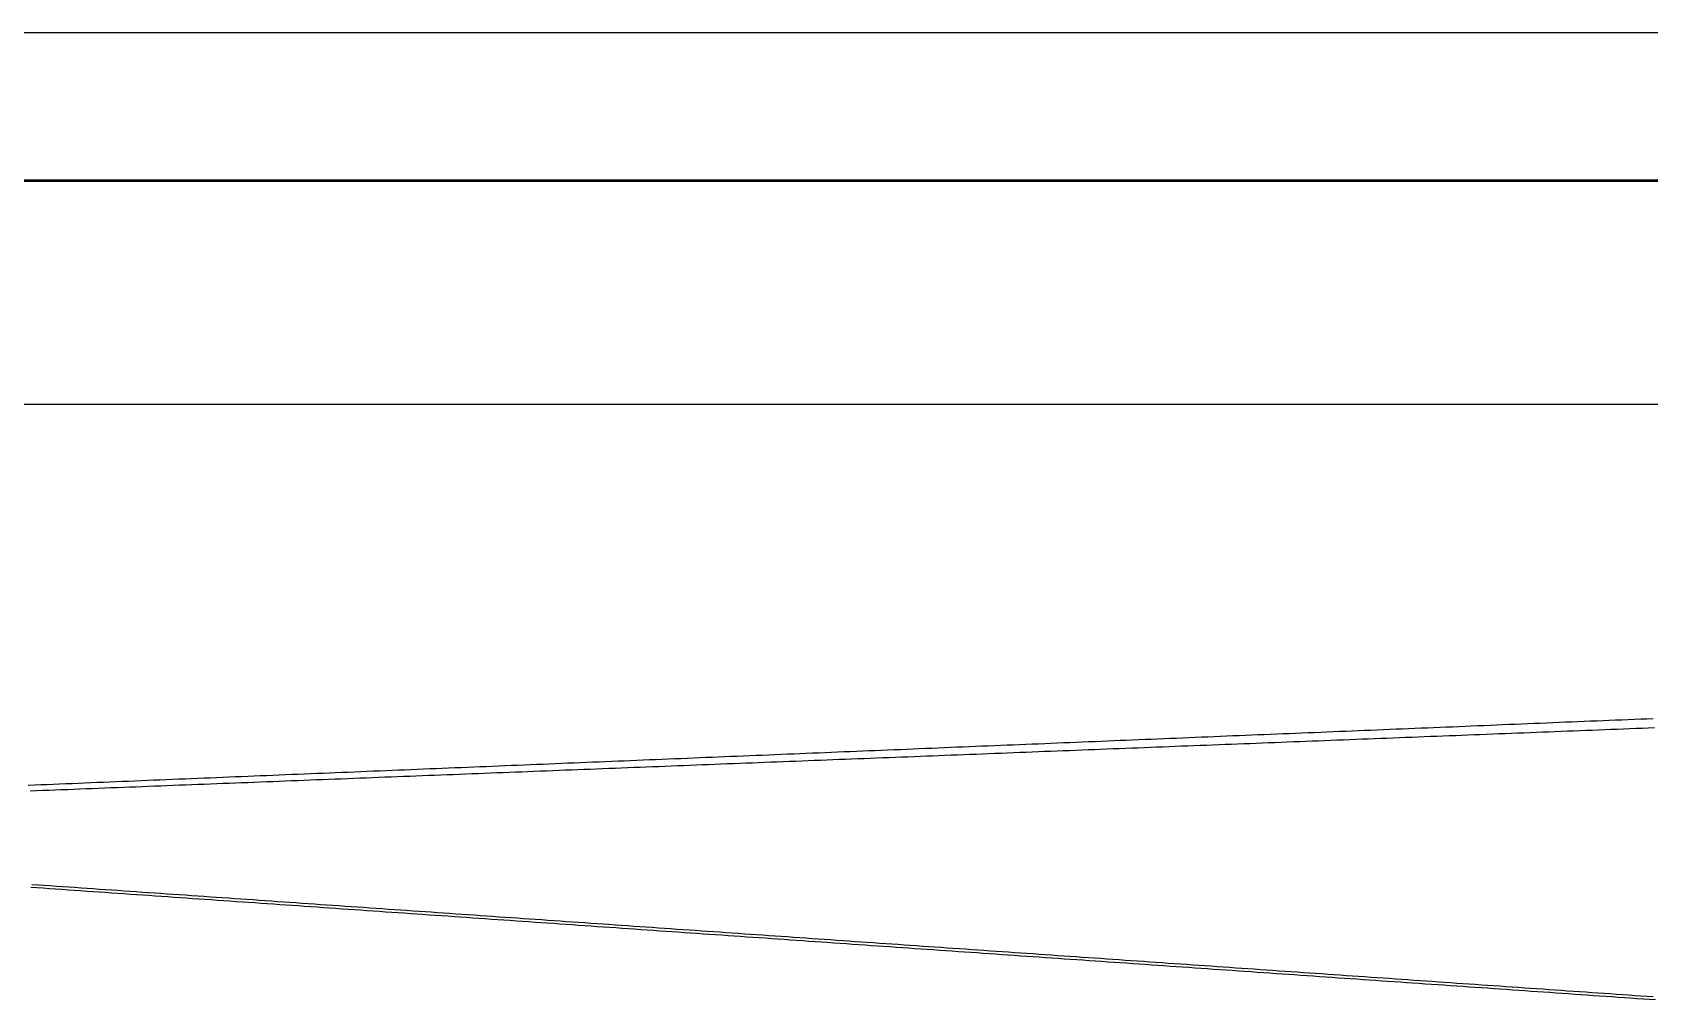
# Model space of a CAD drawing. Header units: millimetres. Extents: x -226 to 218, y -316 to 313.
# Drawn here: x -72.6 to -17.5, y -147.9 to -114.9 of the extents above; entities that cross this region are included whole.
import ezdxf

# ---------------------------------------------------------------- set-up
doc = ezdxf.new("R2010")
doc.units = ezdxf.units.MM
doc.layers.add('SKETCH', color=5, linetype='Continuous')
doc.layers.add('VISIBLE', color=7, linetype='Continuous')

msp = doc.modelspace()

# ---------------------------------------------------------------- linework, layer by layer
at = {"layer": 'SKETCH', "flags": 128}
for points in [[(-72.736, -140.575), (-72.522, -140.566), (-72.308, -140.558), (-72.095, -140.549), (-71.881, -140.54), (-71.667, -140.531), (-71.454, -140.523), (-71.24, -140.514), (-71.026, -140.505), (-70.812, -140.496), (-70.599, -140.488), (-70.385, -140.479), (-70.171, -140.47), (-69.958, -140.461), (-69.744, -140.453), (-69.53, -140.444), (-69.316, -140.435), (-69.103, -140.426), (-68.889, -140.418), (-68.675, -140.409), (-68.462, -140.4), (-68.248, -140.391), (-68.034, -140.383), (-67.821, -140.374), (-67.607, -140.365), (-67.393, -140.356), (-67.179, -140.348), (-66.966, -140.339), (-66.752, -140.33), (-66.538, -140.321), (-66.325, -140.312), (-66.111, -140.304), (-65.897, -140.295), (-65.684, -140.286), (-65.47, -140.277), (-65.256, -140.268), (-65.042, -140.26), (-64.829, -140.251), (-64.615, -140.242), (-64.401, -140.233), (-64.188, -140.224), (-63.974, -140.216), (-63.76, -140.207), (-63.547, -140.198), (-63.333, -140.189), (-63.119, -140.18), (-62.905, -140.172), (-62.692, -140.163), (-62.478, -140.154), (-62.264, -140.145), (-62.051, -140.136), (-61.837, -140.128), (-61.623, -140.119), (-61.409, -140.11), (-61.196, -140.101), (-60.982, -140.093), (-60.768, -140.084), (-60.554, -140.075), (-60.341, -140.066), (-60.127, -140.058), (-59.913, -140.049), (-59.699, -140.04), (-59.486, -140.031), (-59.272, -140.023), (-59.058, -140.014), (-58.845, -140.005), (-58.631, -139.996), (-58.417, -139.988), (-58.203, -139.979), (-57.99, -139.97), (-57.776, -139.961), (-57.562, -139.953), (-57.348, -139.944), (-57.135, -139.935), (-56.921, -139.926), (-56.707, -139.918), (-56.493, -139.909), (-56.28, -139.9), (-56.066, -139.891), (-55.852, -139.882), (-55.639, -139.874), (-55.425, -139.865), (-55.211, -139.856), (-54.998, -139.847), (-54.784, -139.838), (-54.57, -139.83), (-54.356, -139.821), (-54.143, -139.812), (-53.929, -139.803), (-53.715, -139.794), (-53.502, -139.786), (-53.288, -139.777), (-53.074, -139.768), (-52.861, -139.759), (-52.647, -139.75), (-52.433, -139.742), (-52.22, -139.733), (-52.006, -139.724), (-51.792, -139.715), (-51.578, -139.706), (-51.365, -139.698), (-51.151, -139.689), (-50.937, -139.68), (-50.724, -139.671), (-50.51, -139.663), (-50.296, -139.654), (-50.083, -139.645), (-49.869, -139.636), (-49.655, -139.628), (-49.442, -139.619), (-49.228, -139.61), (-49.014, -139.601), (-48.801, -139.593), (-48.587, -139.584), (-48.373, -139.575), (-48.159, -139.566), (-47.946, -139.558), (-47.732, -139.549), (-47.518, -139.54), (-47.305, -139.531), (-47.091, -139.523), (-46.877, -139.514), (-46.664, -139.505), (-46.45, -139.496), (-46.236, -139.488), (-46.023, -139.479), (-45.809, -139.47), (-45.595, -139.461), (-45.381, -139.452), (-45.168, -139.444), (-44.954, -139.435), (-44.74, -139.426), (-44.527, -139.417), (-44.313, -139.408), (-44.099, -139.4), (-43.886, -139.391), (-43.672, -139.382), (-43.458, -139.373), (-43.245, -139.364), (-43.031, -139.356), (-42.817, -139.347), (-42.604, -139.338), (-42.39, -139.329), (-42.176, -139.32), (-41.963, -139.312), (-41.749, -139.303), (-41.535, -139.294), (-41.321, -139.285), (-41.108, -139.276), (-40.894, -139.268), (-40.68, -139.259), (-40.467, -139.25), (-40.253, -139.241), (-40.039, -139.233), (-39.826, -139.224), (-39.612, -139.215), (-39.398, -139.206), (-39.185, -139.198), (-38.971, -139.189), (-38.757, -139.18), (-38.544, -139.171), (-38.33, -139.163), (-38.116, -139.154), (-37.903, -139.145), (-37.689, -139.136), (-37.475, -139.128), (-37.261, -139.119), (-37.048, -139.11), (-36.834, -139.101), (-36.62, -139.093), (-36.407, -139.084), (-36.193, -139.075), (-35.979, -139.066), (-35.766, -139.058), (-35.552, -139.049), (-35.338, -139.04), (-35.125, -139.031), (-34.911, -139.022), (-34.697, -139.014), (-34.484, -139.005), (-34.27, -138.996), (-34.056, -138.987), (-33.843, -138.978), (-33.629, -138.97), (-33.415, -138.961), (-33.202, -138.952), (-32.988, -138.943), (-32.774, -138.934), (-32.561, -138.926), (-32.347, -138.917), (-32.133, -138.908), (-31.92, -138.899), (-31.706, -138.89), (-31.492, -138.882), (-31.278, -138.873), (-31.065, -138.864), (-30.851, -138.855), (-30.637, -138.847), (-30.424, -138.838), (-30.21, -138.829), (-29.996, -138.82), (-29.783, -138.812), (-29.569, -138.803), (-29.355, -138.794), (-29.142, -138.785), (-28.928, -138.777), (-28.714, -138.768), (-28.501, -138.759), (-28.287, -138.75), (-28.073, -138.742), (-27.86, -138.733), (-27.646, -138.724), (-27.432, -138.715), (-27.219, -138.707), (-27.005, -138.698), (-26.791, -138.689), (-26.578, -138.68), (-26.364, -138.672), (-26.15, -138.663), (-25.937, -138.654), (-25.723, -138.645), (-25.509, -138.636), (-25.296, -138.628), (-25.082, -138.619), (-24.868, -138.61), (-24.655, -138.601), (-24.441, -138.592), (-24.227, -138.584), (-24.014, -138.575), (-23.8, -138.566), (-23.586, -138.557), (-23.373, -138.548), (-23.159, -138.54), (-22.945, -138.531), (-22.732, -138.522), (-22.518, -138.513), (-22.304, -138.504), (-22.091, -138.496), (-21.877, -138.487), (-21.663, -138.478), (-21.45, -138.469), (-21.236, -138.46), (-21.022, -138.452), (-20.809, -138.443), (-20.595, -138.434), (-20.381, -138.425), (-20.168, -138.417), (-19.954, -138.408), (-19.74, -138.399), (-19.527, -138.39), (-19.313, -138.382), (-19.099, -138.373), (-18.886, -138.364), (-18.672, -138.355), (-18.458, -138.347), (-18.245, -138.338), (-18.031, -138.329), (-17.817, -138.32), (-17.604, -138.312), (-17.39, -138.303)], [(-72.673, -140.769), (-72.461, -140.76), (-72.249, -140.752), (-72.037, -140.744), (-71.825, -140.736), (-71.613, -140.727), (-71.401, -140.719), (-71.189, -140.711), (-70.977, -140.703), (-70.765, -140.694), (-70.553, -140.686), (-70.341, -140.678), (-70.129, -140.67), (-69.917, -140.661), (-69.705, -140.653), (-69.493, -140.645), (-69.281, -140.637), (-69.069, -140.628), (-68.857, -140.62), (-68.645, -140.612), (-68.433, -140.603), (-68.221, -140.595), (-68.009, -140.587), (-67.797, -140.579), (-67.585, -140.57), (-67.373, -140.562), (-67.161, -140.554), (-66.949, -140.546), (-66.737, -140.537), (-66.525, -140.529), (-66.313, -140.521), (-66.101, -140.513), (-65.889, -140.504), (-65.677, -140.496), (-65.465, -140.488), (-65.253, -140.48), (-65.041, -140.471), (-64.829, -140.463), (-64.617, -140.455), (-64.405, -140.446), (-64.193, -140.438), (-63.981, -140.43), (-63.769, -140.422), (-63.557, -140.413), (-63.345, -140.405), (-63.133, -140.397), (-62.921, -140.389), (-62.709, -140.38), (-62.497, -140.372), (-62.285, -140.364), (-62.073, -140.356), (-61.861, -140.347), (-61.649, -140.339), (-61.437, -140.331), (-61.225, -140.323), (-61.013, -140.314), (-60.801, -140.306), (-60.589, -140.298), (-60.377, -140.29), (-60.165, -140.282), (-59.953, -140.273), (-59.741, -140.265), (-59.529, -140.257), (-59.317, -140.249), (-59.105, -140.241), (-58.893, -140.232), (-58.681, -140.224), (-58.469, -140.216), (-58.257, -140.208), (-58.045, -140.2), (-57.833, -140.191), (-57.621, -140.183), (-57.409, -140.175), (-57.197, -140.167), (-56.985, -140.158), (-56.773, -140.15), (-56.561, -140.142), (-56.349, -140.134), (-56.137, -140.125), (-55.925, -140.117), (-55.713, -140.109), (-55.501, -140.101), (-55.289, -140.092), (-55.077, -140.084), (-54.866, -140.076), (-54.654, -140.068), (-54.442, -140.059), (-54.23, -140.051), (-54.018, -140.043), (-53.806, -140.034), (-53.594, -140.026), (-53.382, -140.018), (-53.17, -140.01), (-52.958, -140.001), (-52.746, -139.993), (-52.534, -139.985), (-52.322, -139.977), (-52.11, -139.968), (-51.898, -139.96), (-51.686, -139.952), (-51.474, -139.944), (-51.262, -139.935), (-51.05, -139.927), (-50.838, -139.919), (-50.626, -139.911), (-50.414, -139.902), (-50.202, -139.894), (-49.99, -139.886), (-49.778, -139.877), (-49.566, -139.869), (-49.354, -139.861), (-49.142, -139.853), (-48.93, -139.844), (-48.718, -139.836), (-48.506, -139.828), (-48.294, -139.82), (-48.082, -139.811), (-47.87, -139.803), (-47.658, -139.795), (-47.446, -139.787), (-47.234, -139.778), (-47.022, -139.77), (-46.81, -139.762), (-46.598, -139.754), (-46.386, -139.745), (-46.174, -139.737), (-45.962, -139.729), (-45.75, -139.721), (-45.538, -139.712), (-45.326, -139.704), (-45.114, -139.696), (-44.902, -139.688), (-44.69, -139.68), (-44.478, -139.671), (-44.266, -139.663), (-44.054, -139.655), (-43.842, -139.647), (-43.63, -139.639), (-43.418, -139.63), (-43.206, -139.622), (-42.994, -139.614), (-42.782, -139.606), (-42.57, -139.597), (-42.358, -139.589), (-42.146, -139.581), (-41.934, -139.573), (-41.722, -139.565), (-41.511, -139.556), (-41.299, -139.548), (-41.087, -139.54), (-40.875, -139.532), (-40.663, -139.523), (-40.451, -139.515), (-40.239, -139.507), (-40.027, -139.499), (-39.815, -139.49), (-39.603, -139.482), (-39.391, -139.474), (-39.179, -139.465), (-38.967, -139.457), (-38.755, -139.449), (-38.543, -139.441), (-38.331, -139.432), (-38.119, -139.424), (-37.907, -139.416), (-37.695, -139.408), (-37.484, -139.399), (-37.272, -139.391), (-37.06, -139.383), (-36.848, -139.375), (-36.636, -139.366), (-36.424, -139.358), (-36.212, -139.35), (-36, -139.342), (-35.788, -139.333), (-35.576, -139.325), (-35.364, -139.317), (-35.152, -139.308), (-34.94, -139.3), (-34.728, -139.292), (-34.516, -139.284), (-34.304, -139.275), (-34.092, -139.267), (-33.88, -139.259), (-33.668, -139.251), (-33.456, -139.242), (-33.244, -139.234), (-33.032, -139.226), (-32.82, -139.218), (-32.608, -139.209), (-32.396, -139.201), (-32.184, -139.193), (-31.972, -139.185), (-31.76, -139.176), (-31.548, -139.168), (-31.336, -139.16), (-31.124, -139.152), (-30.912, -139.143), (-30.7, -139.135), (-30.488, -139.127), (-30.276, -139.119), (-30.064, -139.11), (-29.852, -139.102), (-29.64, -139.094), (-29.428, -139.086), (-29.216, -139.078), (-29.004, -139.069), (-28.792, -139.061), (-28.58, -139.053), (-28.368, -139.045), (-28.156, -139.037), (-27.944, -139.028), (-27.732, -139.02), (-27.52, -139.012), (-27.308, -139.004), (-27.096, -138.995), (-26.884, -138.987), (-26.672, -138.979), (-26.46, -138.971), (-26.248, -138.963), (-26.036, -138.954), (-25.824, -138.946), (-25.612, -138.938), (-25.4, -138.93), (-25.188, -138.921), (-24.976, -138.913), (-24.764, -138.905), (-24.552, -138.897), (-24.34, -138.888), (-24.128, -138.88), (-23.916, -138.872), (-23.704, -138.863), (-23.492, -138.855), (-23.28, -138.847), (-23.068, -138.839), (-22.856, -138.83), (-22.644, -138.822), (-22.432, -138.814), (-22.22, -138.806), (-22.008, -138.797), (-21.796, -138.789), (-21.584, -138.781), (-21.372, -138.773), (-21.16, -138.764), (-20.949, -138.756), (-20.737, -138.748), (-20.525, -138.739), (-20.313, -138.731), (-20.101, -138.723), (-19.889, -138.715), (-19.677, -138.706), (-19.465, -138.698), (-19.253, -138.69), (-19.041, -138.682), (-18.829, -138.673), (-18.617, -138.665), (-18.405, -138.657), (-18.193, -138.649), (-17.981, -138.64), (-17.769, -138.632), (-17.557, -138.624), (-17.345, -138.615)], [(-72.65, -144.049), (-72.438, -144.063), (-72.226, -144.078), (-72.014, -144.093), (-71.802, -144.108), (-71.59, -144.122), (-71.378, -144.137), (-71.165, -144.152), (-70.953, -144.167), (-70.741, -144.181), (-70.529, -144.196), (-70.317, -144.211), (-70.105, -144.225), (-69.893, -144.24), (-69.681, -144.255), (-69.469, -144.27), (-69.257, -144.284), (-69.045, -144.299), (-68.833, -144.314), (-68.621, -144.328), (-68.409, -144.343), (-68.197, -144.358), (-67.984, -144.372), (-67.772, -144.387), (-67.56, -144.402), (-67.348, -144.416), (-67.136, -144.431), (-66.924, -144.446), (-66.712, -144.46), (-66.5, -144.475), (-66.288, -144.49), (-66.076, -144.504), (-65.864, -144.519), (-65.651, -144.534), (-65.439, -144.548), (-65.227, -144.563), (-65.015, -144.578), (-64.803, -144.592), (-64.591, -144.607), (-64.379, -144.622), (-64.167, -144.636), (-63.955, -144.651), (-63.743, -144.666), (-63.531, -144.68), (-63.319, -144.695), (-63.107, -144.71), (-62.895, -144.724), (-62.683, -144.739), (-62.47, -144.754), (-62.258, -144.768), (-62.046, -144.783), (-61.834, -144.798), (-61.622, -144.812), (-61.41, -144.827), (-61.198, -144.842), (-60.986, -144.856), (-60.774, -144.871), (-60.562, -144.886), (-60.35, -144.9), (-60.138, -144.915), (-59.926, -144.93), (-59.714, -144.944), (-59.502, -144.959), (-59.29, -144.974), (-59.078, -144.988), (-58.866, -145.003), (-58.654, -145.018), (-58.442, -145.032), (-58.23, -145.047), (-58.018, -145.062), (-57.805, -145.076), (-57.593, -145.091), (-57.381, -145.106), (-57.169, -145.121), (-56.957, -145.135), (-56.745, -145.15), (-56.533, -145.165), (-56.321, -145.179), (-56.109, -145.194), (-55.897, -145.209), (-55.685, -145.224), (-55.473, -145.238), (-55.261, -145.253), (-55.048, -145.268), (-54.836, -145.282), (-54.624, -145.297), (-54.412, -145.312), (-54.2, -145.327), (-53.988, -145.341), (-53.776, -145.356), (-53.564, -145.371), (-53.352, -145.385), (-53.14, -145.4), (-52.928, -145.415), (-52.716, -145.429), (-52.504, -145.444), (-52.292, -145.459), (-52.08, -145.473), (-51.868, -145.488), (-51.656, -145.503), (-51.444, -145.517), (-51.232, -145.532), (-51.02, -145.547), (-50.808, -145.561), (-50.596, -145.576), (-50.384, -145.591), (-50.172, -145.605), (-49.96, -145.62), (-49.748, -145.635), (-49.536, -145.649), (-49.324, -145.664), (-49.112, -145.679), (-48.9, -145.693), (-48.688, -145.708), (-48.475, -145.723), (-48.263, -145.737), (-48.051, -145.752), (-47.839, -145.767), (-47.627, -145.781), (-47.415, -145.796), (-47.203, -145.811), (-46.991, -145.826), (-46.779, -145.84), (-46.567, -145.855), (-46.355, -145.87), (-46.143, -145.884), (-45.931, -145.899), (-45.719, -145.914), (-45.507, -145.929), (-45.295, -145.943), (-45.082, -145.958), (-44.87, -145.973), (-44.658, -145.987), (-44.446, -146.002), (-44.234, -146.017), (-44.022, -146.032), (-43.81, -146.046), (-43.598, -146.061), (-43.386, -146.076), (-43.174, -146.09), (-42.962, -146.105), (-42.75, -146.12), (-42.538, -146.134), (-42.326, -146.149), (-42.114, -146.164), (-41.902, -146.178), (-41.69, -146.193), (-41.478, -146.208), (-41.266, -146.222), (-41.054, -146.237), (-40.842, -146.252), (-40.63, -146.266), (-40.418, -146.281), (-40.206, -146.296), (-39.994, -146.31), (-39.782, -146.325), (-39.57, -146.34), (-39.358, -146.354), (-39.146, -146.369), (-38.934, -146.384), (-38.722, -146.398), (-38.51, -146.413), (-38.298, -146.428), (-38.086, -146.442), (-37.874, -146.457), (-37.662, -146.472), (-37.45, -146.486), (-37.238, -146.501), (-37.026, -146.516), (-36.814, -146.53), (-36.602, -146.545), (-36.389, -146.56), (-36.177, -146.574), (-35.965, -146.589), (-35.753, -146.604), (-35.541, -146.618), (-35.329, -146.633), (-35.117, -146.647), (-34.905, -146.662), (-34.693, -146.677), (-34.481, -146.691), (-34.269, -146.706), (-34.057, -146.721), (-33.845, -146.736), (-33.633, -146.75), (-33.421, -146.765), (-33.209, -146.78), (-32.997, -146.794), (-32.785, -146.809), (-32.573, -146.824), (-32.361, -146.838), (-32.149, -146.853), (-31.937, -146.868), (-31.725, -146.882), (-31.512, -146.897), (-31.3, -146.912), (-31.088, -146.927), (-30.876, -146.941), (-30.664, -146.956), (-30.452, -146.971), (-30.24, -146.986), (-30.028, -147), (-29.816, -147.015), (-29.604, -147.03), (-29.392, -147.044), (-29.18, -147.059), (-28.968, -147.074), (-28.756, -147.088), (-28.544, -147.103), (-28.332, -147.118), (-28.12, -147.133), (-27.908, -147.147), (-27.696, -147.162), (-27.484, -147.177), (-27.272, -147.191), (-27.06, -147.206), (-26.848, -147.221), (-26.636, -147.235), (-26.424, -147.25), (-26.212, -147.264), (-26, -147.279), (-25.788, -147.294), (-25.576, -147.308), (-25.364, -147.323), (-25.152, -147.338), (-24.94, -147.352), (-24.728, -147.367), (-24.516, -147.382), (-24.304, -147.396), (-24.092, -147.411), (-23.88, -147.426), (-23.668, -147.44), (-23.456, -147.455), (-23.244, -147.47), (-23.032, -147.484), (-22.82, -147.499), (-22.608, -147.514), (-22.396, -147.529), (-22.184, -147.543), (-21.972, -147.558), (-21.76, -147.573), (-21.548, -147.587), (-21.336, -147.602), (-21.124, -147.617), (-20.912, -147.632), (-20.7, -147.646), (-20.488, -147.661), (-20.276, -147.676), (-20.064, -147.69), (-19.852, -147.705), (-19.64, -147.72), (-19.428, -147.735), (-19.216, -147.749), (-19.004, -147.764), (-18.792, -147.779), (-18.58, -147.793), (-18.368, -147.808), (-18.156, -147.823), (-17.944, -147.837), (-17.732, -147.852), (-17.52, -147.867), (-17.308, -147.881)], [(-72.609, -143.954), (-72.4, -143.968), (-72.191, -143.983), (-71.981, -143.997), (-71.772, -144.012), (-71.563, -144.026), (-71.354, -144.041), (-71.145, -144.055), (-70.935, -144.07), (-70.726, -144.084), (-70.517, -144.099), (-70.308, -144.113), (-70.099, -144.128), (-69.89, -144.142), (-69.68, -144.157), (-69.471, -144.171), (-69.262, -144.186), (-69.053, -144.2), (-68.844, -144.215), (-68.634, -144.229), (-68.425, -144.244), (-68.216, -144.258), (-68.007, -144.273), (-67.798, -144.287), (-67.588, -144.302), (-67.379, -144.316), (-67.17, -144.331), (-66.961, -144.345), (-66.752, -144.36), (-66.542, -144.374), (-66.333, -144.389), (-66.124, -144.403), (-65.915, -144.418), (-65.706, -144.432), (-65.497, -144.447), (-65.287, -144.461), (-65.078, -144.476), (-64.869, -144.49), (-64.66, -144.505), (-64.451, -144.519), (-64.241, -144.534), (-64.032, -144.548), (-63.823, -144.563), (-63.614, -144.577), (-63.405, -144.592), (-63.195, -144.606), (-62.986, -144.621), (-62.777, -144.635), (-62.568, -144.65), (-62.358, -144.664), (-62.149, -144.679), (-61.94, -144.693), (-61.731, -144.708), (-61.521, -144.722), (-61.312, -144.737), (-61.103, -144.751), (-60.894, -144.765), (-60.685, -144.78), (-60.475, -144.794), (-60.266, -144.809), (-60.057, -144.823), (-59.848, -144.838), (-59.638, -144.852), (-59.429, -144.867), (-59.22, -144.881), (-59.011, -144.896), (-58.802, -144.91), (-58.592, -144.925), (-58.383, -144.939), (-58.174, -144.954), (-57.965, -144.968), (-57.756, -144.983), (-57.547, -144.997), (-57.337, -145.012), (-57.128, -145.026), (-56.919, -145.041), (-56.71, -145.055), (-56.501, -145.07), (-56.292, -145.084), (-56.082, -145.099), (-55.873, -145.113), (-55.664, -145.128), (-55.455, -145.142), (-55.246, -145.157), (-55.037, -145.171), (-54.827, -145.186), (-54.618, -145.2), (-54.409, -145.215), (-54.2, -145.229), (-53.991, -145.244), (-53.782, -145.258), (-53.572, -145.273), (-53.363, -145.287), (-53.154, -145.302), (-52.945, -145.316), (-52.736, -145.331), (-52.527, -145.345), (-52.317, -145.36), (-52.108, -145.374), (-51.899, -145.389), (-51.69, -145.403), (-51.481, -145.418), (-51.272, -145.432), (-51.062, -145.447), (-50.853, -145.461), (-50.644, -145.476), (-50.435, -145.49), (-50.226, -145.505), (-50.017, -145.519), (-49.807, -145.534), (-49.598, -145.548), (-49.389, -145.563), (-49.18, -145.577), (-48.971, -145.592), (-48.761, -145.606), (-48.552, -145.62), (-48.343, -145.635), (-48.134, -145.649), (-47.925, -145.664), (-47.715, -145.678), (-47.506, -145.693), (-47.297, -145.707), (-47.088, -145.722), (-46.879, -145.736), (-46.669, -145.751), (-46.46, -145.765), (-46.251, -145.78), (-46.042, -145.794), (-45.833, -145.809), (-45.623, -145.823), (-45.414, -145.838), (-45.205, -145.852), (-44.996, -145.867), (-44.787, -145.881), (-44.577, -145.896), (-44.368, -145.91), (-44.159, -145.925), (-43.95, -145.939), (-43.741, -145.954), (-43.531, -145.968), (-43.322, -145.983), (-43.113, -145.997), (-42.904, -146.012), (-42.695, -146.026), (-42.486, -146.04), (-42.277, -146.055), (-42.067, -146.069), (-41.858, -146.084), (-41.649, -146.098), (-41.44, -146.113), (-41.231, -146.127), (-41.022, -146.141), (-40.812, -146.156), (-40.603, -146.17), (-40.394, -146.185), (-40.185, -146.199), (-39.976, -146.214), (-39.767, -146.228), (-39.558, -146.243), (-39.348, -146.257), (-39.139, -146.272), (-38.93, -146.286), (-38.721, -146.301), (-38.512, -146.315), (-38.303, -146.329), (-38.094, -146.344), (-37.884, -146.358), (-37.675, -146.373), (-37.466, -146.387), (-37.257, -146.402), (-37.048, -146.416), (-36.839, -146.431), (-36.63, -146.445), (-36.42, -146.46), (-36.211, -146.474), (-36.002, -146.489), (-35.793, -146.503), (-35.584, -146.518), (-35.375, -146.532), (-35.166, -146.547), (-34.956, -146.561), (-34.747, -146.576), (-34.538, -146.59), (-34.329, -146.605), (-34.12, -146.619), (-33.911, -146.634), (-33.702, -146.648), (-33.492, -146.663), (-33.283, -146.677), (-33.074, -146.692), (-32.865, -146.706), (-32.656, -146.721), (-32.447, -146.735), (-32.238, -146.75), (-32.028, -146.764), (-31.819, -146.779), (-31.61, -146.793), (-31.401, -146.808), (-31.192, -146.822), (-30.983, -146.837), (-30.774, -146.851), (-30.565, -146.866), (-30.355, -146.88), (-30.146, -146.895), (-29.937, -146.909), (-29.728, -146.924), (-29.519, -146.938), (-29.31, -146.953), (-29.101, -146.967), (-28.891, -146.982), (-28.682, -146.996), (-28.473, -147.011), (-28.264, -147.025), (-28.055, -147.039), (-27.845, -147.054), (-27.636, -147.068), (-27.427, -147.083), (-27.218, -147.097), (-27.009, -147.112), (-26.8, -147.126), (-26.59, -147.141), (-26.381, -147.155), (-26.172, -147.17), (-25.963, -147.184), (-25.754, -147.199), (-25.545, -147.213), (-25.335, -147.228), (-25.126, -147.242), (-24.917, -147.257), (-24.708, -147.271), (-24.499, -147.286), (-24.29, -147.3), (-24.08, -147.315), (-23.871, -147.329), (-23.662, -147.344), (-23.453, -147.358), (-23.244, -147.373), (-23.035, -147.387), (-22.826, -147.402), (-22.616, -147.416), (-22.407, -147.431), (-22.198, -147.445), (-21.989, -147.46), (-21.78, -147.474), (-21.571, -147.489), (-21.362, -147.503), (-21.153, -147.518), (-20.943, -147.532), (-20.734, -147.547), (-20.525, -147.561), (-20.316, -147.576), (-20.107, -147.59), (-19.898, -147.605), (-19.689, -147.619), (-19.48, -147.634), (-19.271, -147.648), (-19.061, -147.662), (-18.852, -147.677), (-18.643, -147.691), (-18.434, -147.706), (-18.225, -147.72), (-18.016, -147.735), (-17.807, -147.749), (-17.598, -147.764), (-17.388, -147.778)]]:
    msp.add_lwpolyline(points, dxfattribs=at)
at = {"layer": 'VISIBLE'}
for p, q in [((-197.468, -114.937), (197.468, -114.937)), ((-197.468, -120), (197.468, -120)), ((-197.408, -119.964), (197.408, -119.964)), ((-197.468, -127.595), (197.468, -127.595))]:
    msp.add_line(p, q, dxfattribs=at)

doc.saveas('drawing.dxf')
